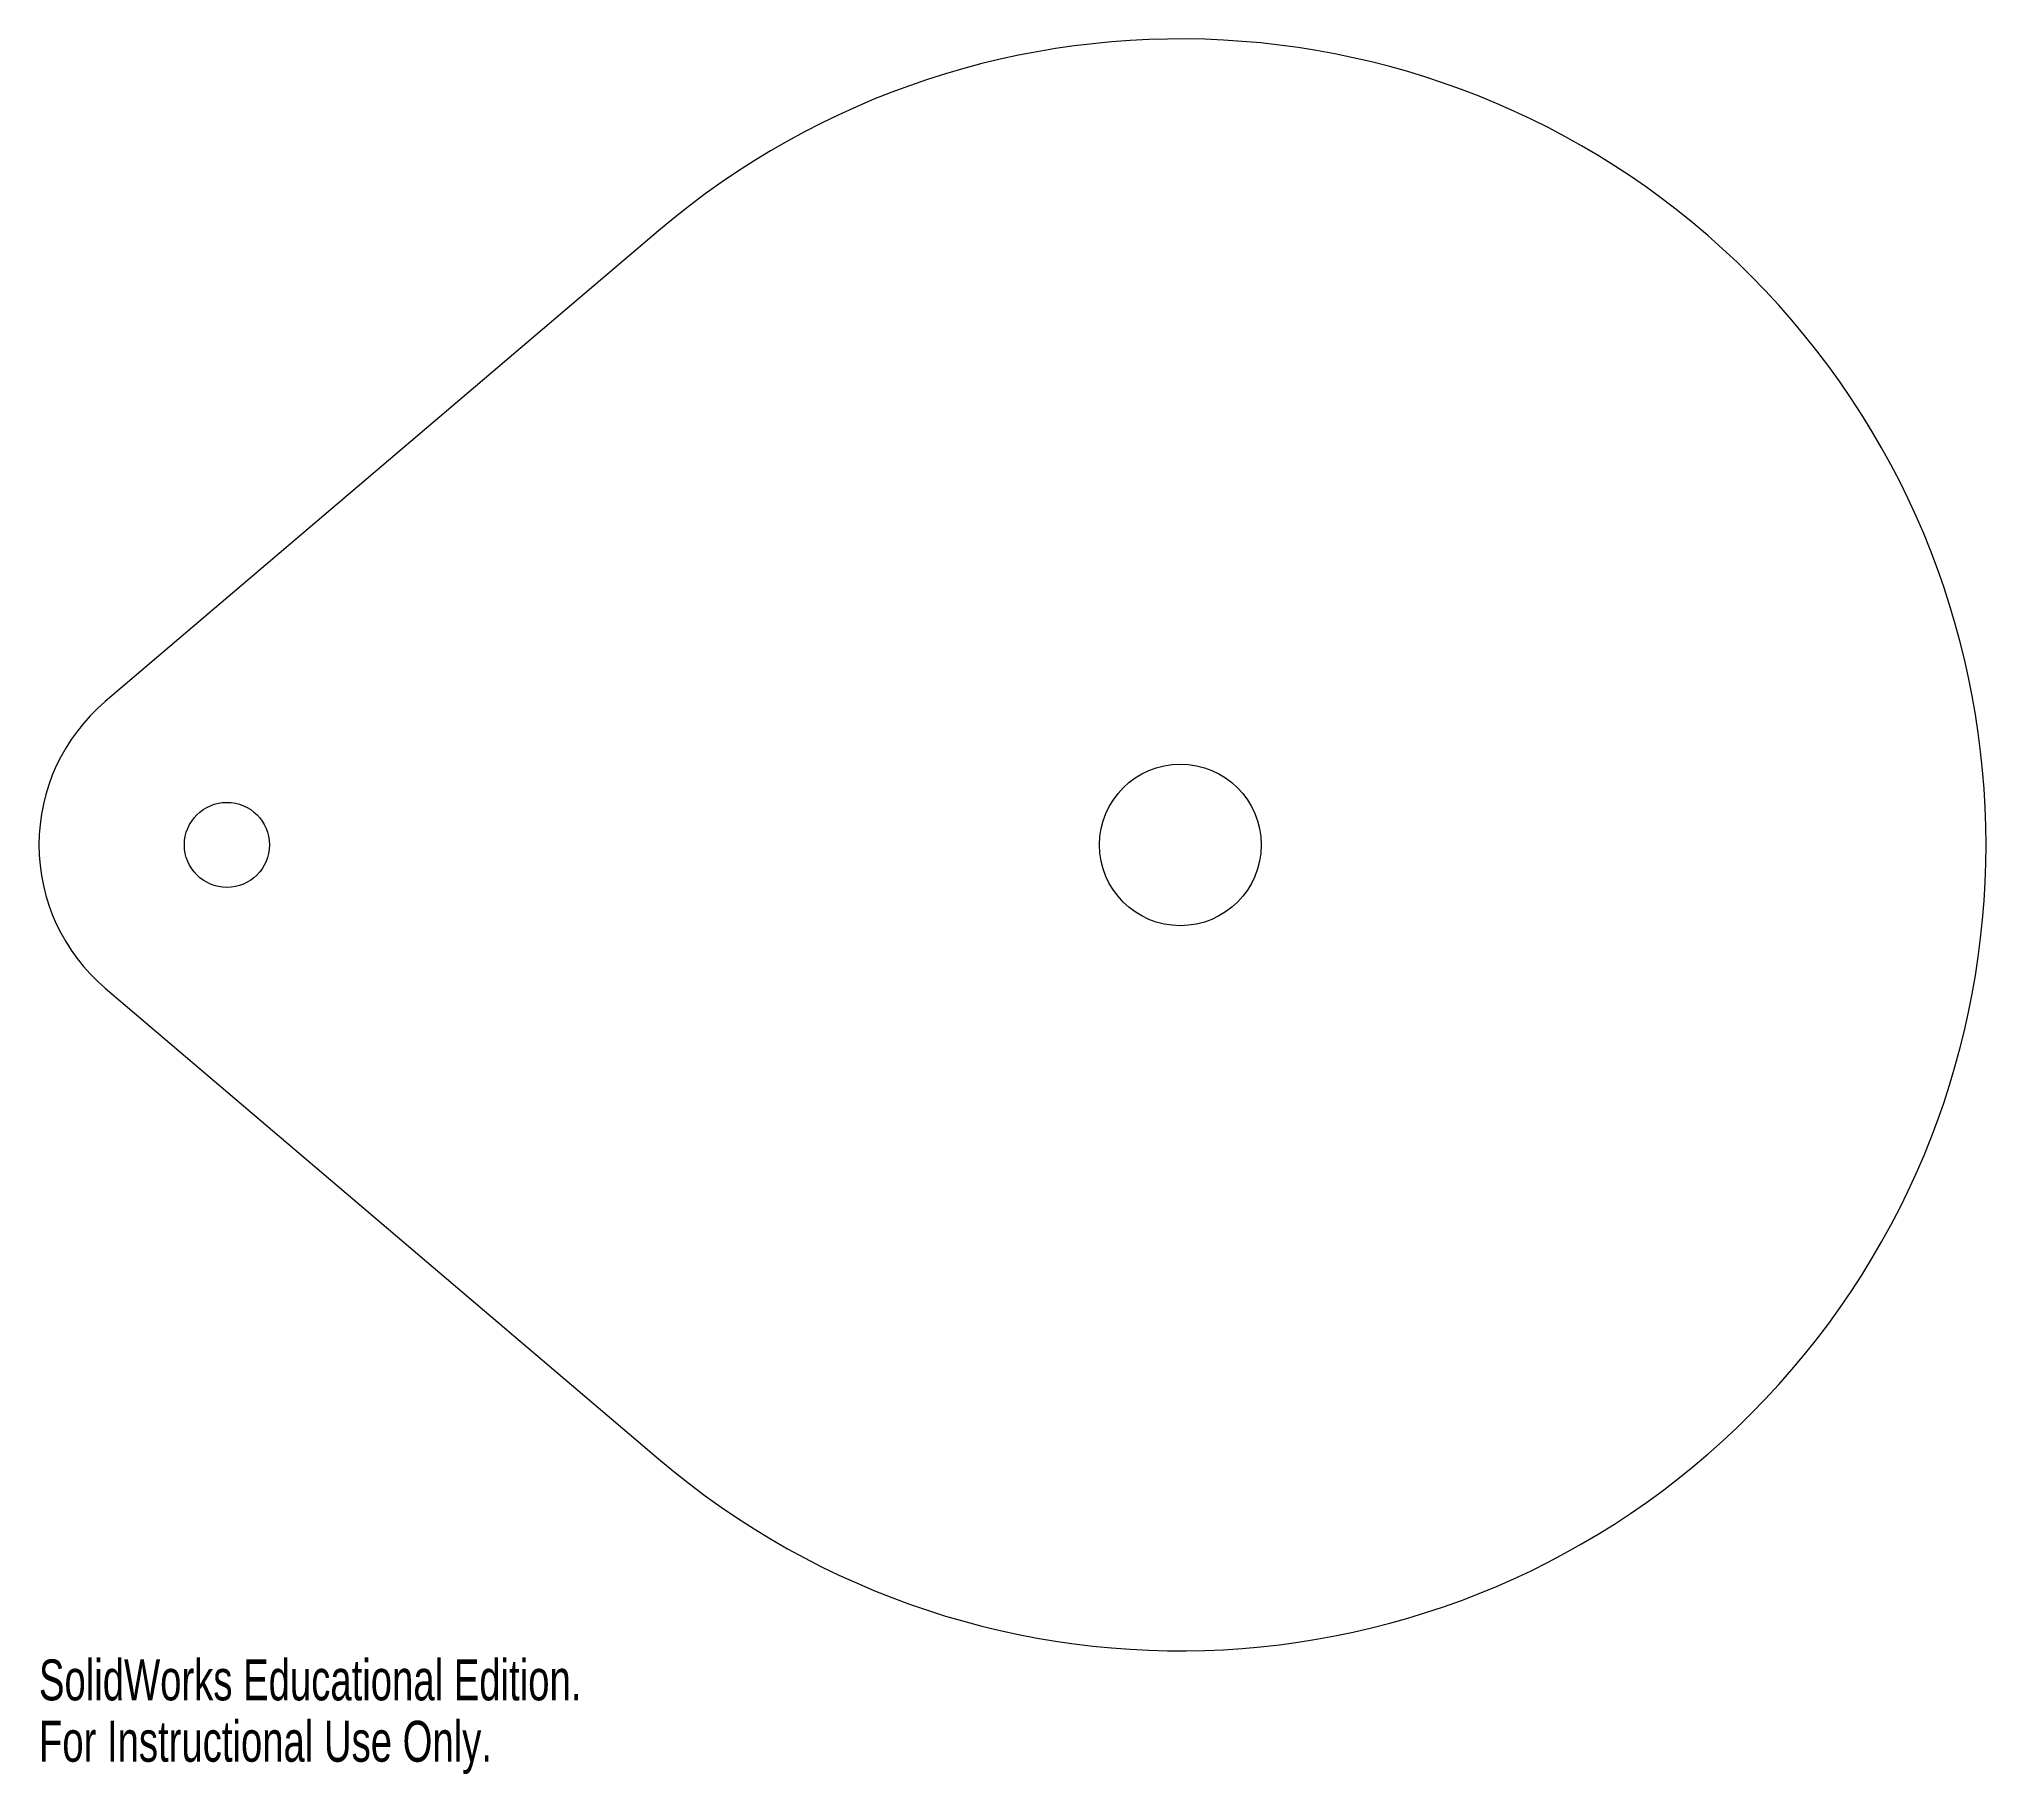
# Model space of a CAD drawing. Header units: inches. Extents: x -5.31 to 3.75, y -4.32 to 3.75.
import ezdxf

# ---------------------------------------------------------------- set-up
doc = ezdxf.new("R2010")
doc.units = ezdxf.units.IN
doc.header["$MEASUREMENT"] = 0
doc.styles.add('SLDTEXTSTYLE0', font='TXT', dxfattribs={"width": 0.7})

msp = doc.modelspace()

# ---------------------------------------------------------------- linework, layer by layer
at = {"color": 7, "linetype": 'Continuous', "lineweight": 15}
for p, q in [((-2.4296, 2.8565), (-5.0044, 0.6665)), ((-5.0044, -0.6665), (-2.4296, -2.8565))]:
    msp.add_line(p, q, dxfattribs=at)
for centre, radius in [((0, 0), 0.376), ((-4.4375, 0), 0.1979)]:
    msp.add_circle(centre, radius, dxfattribs=at)
for centre, radius, start, end in [((0, 0), 3.75, 229.6175, 130.3825), ((-4.4375, 0), 0.875, 130.3825, 229.6175)]:
    msp.add_arc(centre, radius, start, end, dxfattribs=at)

# ---------------------------------------------------------------- texts
at = {"color": 7, "linetype": 'Continuous', "char_height": 0.1903, "attachment_point": 1, "style": 'SLDTEXTSTYLE0'}
for s, insert in [('SolidWorks Educational Edition.', (-5.3125, -3.7901)), ('For Instructional Use Only.', (-5.3125, -4.0756))]:
    msp.add_mtext(s, dxfattribs=dict(at, insert=insert))

doc.saveas('drawing.dxf')
